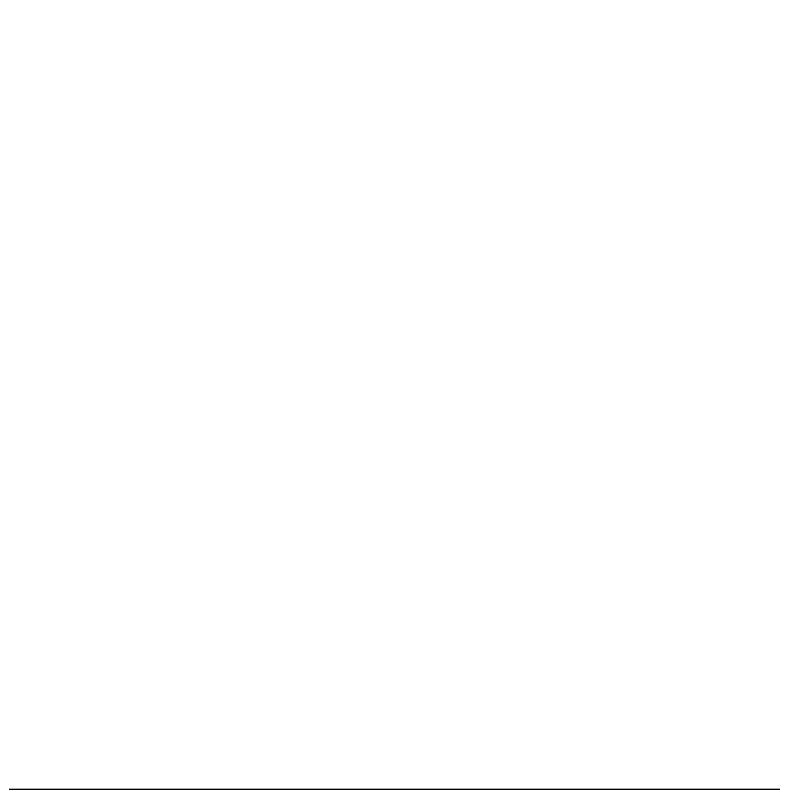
# Model space of a CAD drawing. Header units: inches. Extents: x 89000 to 1304432, y -10828 to 220529.
# Drawn here: x 853592 to 861014, y 64746 to 72320 of the extents above; entities that cross this region are included whole.
import ezdxf

# ---------------------------------------------------------------- set-up
doc = ezdxf.new("R2010")
doc.units = ezdxf.units.IN
doc.header["$LTSCALE"] = 7
doc.header["$MEASUREMENT"] = 0

msp = doc.modelspace()

# ---------------------------------------------------------------- linework, layer by layer
at = {"color": 0, "lineweight": -3, "ltscale": 0.5}
msp.add_lwpolyline([(511349.8112795232, 94069.37911318475), (898900.3877672118, 94069.37911318475), (898900.3877672118, 64746.17906729714), (511349.8112795232, 64746.17906729714)], close=True, dxfattribs=at)

doc.saveas('drawing.dxf')
